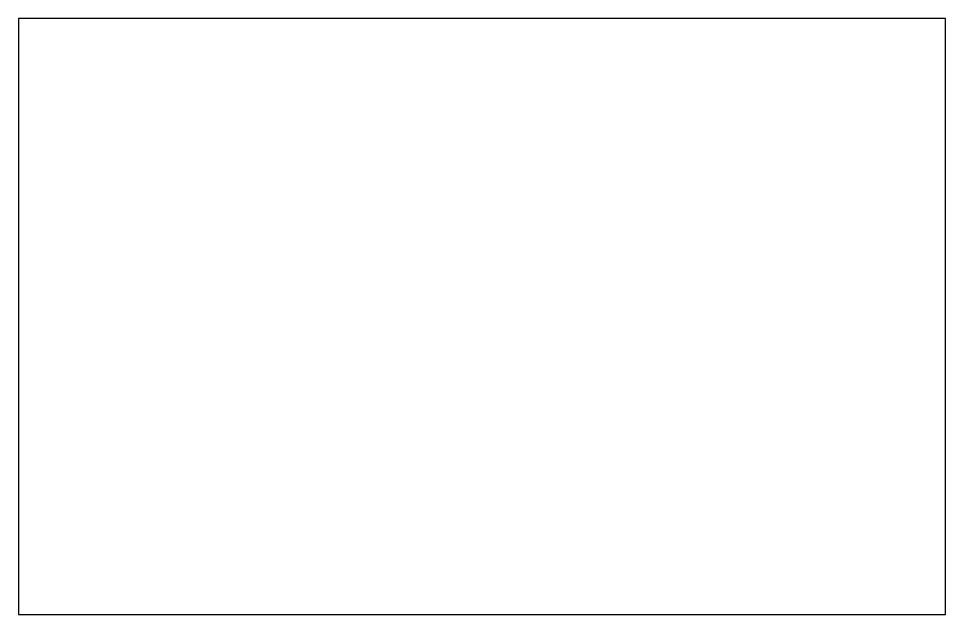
# Model space of a CAD drawing. Header units: millimetres. Extents: x 0 to 70, y -21.8 to 23.2.
import ezdxf

# ---------------------------------------------------------------- set-up
doc = ezdxf.new("R2010")
doc.units = ezdxf.units.MM
doc.header["$LTSCALE"] = 10
doc.layers.add('GRAPHICS', color=1, linetype='Continuous')

msp = doc.modelspace()

# ---------------------------------------------------------------- linework, layer by layer
at = {"layer": 'GRAPHICS', "color": 3, "linetype": 'Continuous'}
msp.add_lwpolyline([(0, -21.796), (70, -21.796), (70, 23.204), (0, 23.204), (0, -21.796), (0, -21.796)], dxfattribs=at)

doc.saveas('drawing.dxf')
